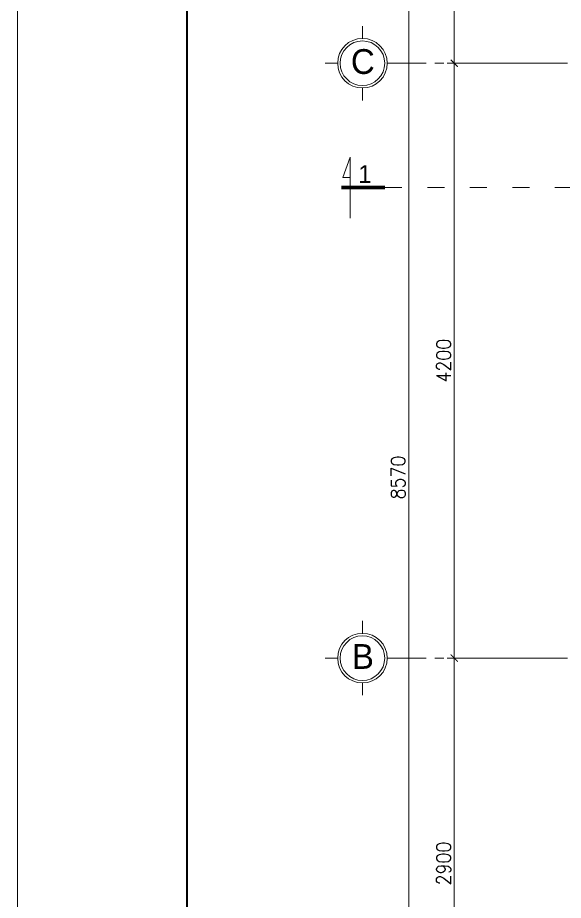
# Model space of a CAD drawing. Header units: millimetres. Extents: x -529782 to -142003, y -492574 to -273331.
# Drawn here: x -248366 to -244510, y -366721 to -360489 of the extents above; entities that cross this region are included whole.
import ezdxf
from ezdxf.enums import TextEntityAlignment as Align

# ---------------------------------------------------------------- set-up
doc = ezdxf.new("R2010")
doc.units = ezdxf.units.MM
doc.header["$LTSCALE"] = 500
doc.header["$MEASUREMENT"] = 0
doc.header["$PDMODE"] = 3
doc.linetypes.add('ACAD_ISO03W100', pattern=[30, 12, -18])
doc.linetypes.add('CENTER', pattern=[2, 1.25, -0.25, 0.25, -0.25])
doc.layers.get('0').update_dxf_attribs({"linetype": 'CONTINUOUS', "lineweight": 13})
doc.layers.get('Defpoints').update_dxf_attribs({"color": 255, "linetype": 'CONTINUOUS', "lineweight": 13})
for name, color, linetype, lineweight in [('1.cat 30', 30, 'CONTINUOUS', 35), ('2.thay 145', 145, 'CONTINUOUS', 18), ('3.manh 08', 8, 'CONTINUOUS', 9), ('4.dim 08', 8, 'CONTINUOUS', 13), ('7.tim 67', 67, 'CENTER', 9), ('9.text \xad white', 7, 'CONTINUOUS', 15)]:
    doc.layers.add(name, color=color, linetype=linetype, lineweight=lineweight)
doc.styles.add('CA.JSC1', font='')
doc.styles.get("Standard").update_dxf_attribs({"font": 'txt.shx', "width": 0.9})
doc.styles.add('VnAvantH', font='')
doc.styles.get('CA.JSC1').set_extended_font_data('.VnAvantH')
doc.styles.get('VnAvantH').set_extended_font_data('.VnAvantH')
doc.dimstyles.new('CA 50', dxfattribs={"dimscale": 0, "dimtxt": 100, "dimasz": 50, "dimexe": 50, "dimexo": 0, "dimgap": 25, "dimtad": 1, "dimdec": 0, "dimzin": 0, "dimdsep": 46, "dimtxsty": 'Standard', "dimblk": 'ARCHTICK', "dimcen": 0.09, "dimdle": 50, "dimclrd": 256, "dimclre": 256, "dimclrt": 7, "dimadec": 0, "dimazin": 0, "dimtfac": 1, "dimtdec": 0, "dimtix": 1, "dimtmove": 2, "dimatfit": 3, "dimldrblk": 'DOT', "dimfxl": 1, "dimtolj": 1, "dimtzin": 0, "dimarcsym": 0})

# ---------------------------------------------------------------- blocks, each defined once
blk = doc.blocks.new('khung co loan')
at = {"layer": '1.cat 30'}
blk.add_lwpolyline([(1158.281703106128, -14553.47590842255), (1158.281703106128, -303.4759079545038), (20658.28170374641, -303.4759079545038), (20658.28170374641, -14553.47590842255)], close=True, dxfattribs=at)
at = {"layer": '3.manh 08'}
blk.add_lwpolyline([(0, -14850.00000048772), (21000.00000000023, -14850.00000048772), (21000.00000000023, -4.877219907939434e-07), (0, -4.877219907939434e-07)], close=True, dxfattribs=at)
blk = doc.blocks.new('A$C41BA5761')
at = {"layer": '2.thay 145'}
blk.add_lwpolyline([(839.9994073519047, 524.9998310285737, -3898660.642287513), (839.9994073521084, 525.0001542164828, 1.154242490888426e-06), (839.9994073524431, 524.9999926225864, 1.154242490888426e-06)], format="xyb", dxfattribs=at)
at = {"layer": '3.manh 08'}
for p, q in [((524.9994049160159, 1050.000159478077), (524.9994049160159, 875.0001713204256)), ((174.9994048396911, 525.0001523148676), (-0.000583361616008915, 525.0001523148676)), ((874.9994049923262, 525.0001523148676), (1049.999393193633, 525.0001523148676)), ((524.9994049160159, 0.0001831847475841641), (524.9994049160159, 175.000171342399))]:
    blk.add_line(p, q, dxfattribs=at)
blk.add_arc((524.9994049160159, 525.0001713313977), 349.9999999890093, 359.9999968883953, 359.9999381014106, dxfattribs=at)
blk = doc.blocks.new('_ArchTick')
at = {"color": 1, "linetype": 'ByBlock', "const_width": 0.150000081}
blk.add_lwpolyline([(-0.5000002699998731, -0.5000002699998731), (0.5000002699998731, 0.5000002699998731)], dxfattribs=at)
blk = doc.blocks.new('*D635')
at = {"layer": '7.tim 67', "linetype": 'Continuous', "lineweight": -2, "transparency": 16777216}
for p, q in [((-2246.000000000058, 1190.000000000058), (-2246.000000000058, -160.000000000058)), ((-1548.000000000058, 1140.000000000058), (-2296.000000000058, 1140.000000000058)), ((-1548.000000000058, -110.0000000000582), (-2296.000000000058, -110.000000000058))]:
    blk.add_line(p, q, dxfattribs=at)
at = {"layer": 'Defpoints', "color": 0, "linetype": 'Continuous', "transparency": 16777216}
for p in [(-1548.000000000058, 1140.000000000058), (-2246.000000000058, -110.000000000058), (-1548.000000000058, -110.0000000000582)]:
    blk.add_point(p, dxfattribs=at)
at = {"layer": '7.tim 67', "linetype": 'Continuous', "lineweight": -2, "transparency": 16777216, "xscale": 50, "yscale": 50, "zscale": 50}
for p, rotation in [((-2246.000000000058, 1140.000000000058), 90), ((-2246.000000000058, -110.000000000058), 270)]:
    blk.add_blockref('_ArchTick', p, dxfattribs=dict(at, rotation=rotation))
at = {"layer": '7.tim 67', "color": 7, "linetype": 'Continuous', "transparency": 16777216, "insert": (-2321.000000000058, 514.9999999999998), "char_height": 100, "attachment_point": 5, "rotation": 90}
blk.add_mtext('\\A1;1250', dxfattribs=at)
blk = doc.blocks.new('_DOT')
at = {"color": 1, "linetype": 'ByBlock'}
blk.add_line((-0.5, 0), (-1, 0), dxfattribs=at)
at = {"color": 1, "linetype": 'ByBlock', "const_width": 0.5}
blk.add_lwpolyline([(-0.25, 0, 1), (0.25, 0, 1)], format="xyb", close=True, dxfattribs=at)
blk = doc.blocks.new('*D636')
at = {"layer": '7.tim 67', "linetype": 'Continuous', "lineweight": -2, "transparency": 16777216}
for p, q in [((-2246.000000000057, -60.00000000005801), (-2246.000000000058, -4359.999999999999)), ((-1548.000000000058, -110.0000000000582), (-2296.000000000057, -110.000000000058)), ((-1548.000000000058, -4310), (-2296.000000000058, -4309.999999999999))]:
    blk.add_line(p, q, dxfattribs=at)
at = {"layer": 'Defpoints', "color": 0, "linetype": 'Continuous', "transparency": 16777216}
for p in [(-1548.000000000058, -110.0000000000582), (-2246.000000000058, -4309.999999999999), (-1548.000000000058, -4310)]:
    blk.add_point(p, dxfattribs=at)
at = {"layer": '7.tim 67', "linetype": 'Continuous', "lineweight": -2, "transparency": 16777216, "xscale": 50, "yscale": 50, "zscale": 50}
for p, rotation in [((-2246.000000000057, -110.000000000058), 90), ((-2246.000000000058, -4309.999999999999), 270)]:
    blk.add_blockref('_ArchTick', p, dxfattribs=dict(at, rotation=rotation))
at = {"layer": '7.tim 67', "color": 7, "linetype": 'Continuous', "transparency": 16777216, "insert": (-2321.000000000057, -2210.000000000029), "char_height": 100, "attachment_point": 5, "rotation": 90}
blk.add_mtext('\\A1;4200', dxfattribs=at)
blk = doc.blocks.new('*D637')
at = {"layer": '7.tim 67', "linetype": 'Continuous', "lineweight": -2, "transparency": 16777216}
for p, q in [((-2246.000000000057, -4259.999999999999), (-2246.000000000058, -7259.999999999941)), ((-1548.000000000058, -4310), (-2296.000000000057, -4309.999999999999)), ((-1548.000000000058, -7209.999999999942), (-2296.000000000058, -7209.999999999941))]:
    blk.add_line(p, q, dxfattribs=at)
at = {"layer": 'Defpoints', "color": 0, "linetype": 'Continuous', "transparency": 16777216}
for p in [(-1548.000000000058, -4310), (-2246.000000000058, -7209.999999999941), (-1548.000000000058, -7209.999999999942)]:
    blk.add_point(p, dxfattribs=at)
at = {"layer": '7.tim 67', "linetype": 'Continuous', "lineweight": -2, "transparency": 16777216, "xscale": 50, "yscale": 50, "zscale": 50}
for p, rotation in [((-2246.000000000057, -4309.999999999999), 90), ((-2246.000000000058, -7209.999999999941), 270)]:
    blk.add_blockref('_ArchTick', p, dxfattribs=dict(at, rotation=rotation))
at = {"layer": '7.tim 67', "color": 7, "linetype": 'Continuous', "transparency": 16777216, "insert": (-2321.000000000057, -5759.999999999971), "char_height": 100, "attachment_point": 5, "rotation": 90}
blk.add_mtext('\\A1;2900', dxfattribs=at)
blk = doc.blocks.new('*D639')
at = {"layer": '7.tim 67', "linetype": 'Continuous', "lineweight": -2, "transparency": 16777216}
for p, q in [((-1548.000000000058, 1250.000000000058), (-2617.000000000058, 1250.000000000058)), ((-2567.00000000006, -7369.999999999999), (-2567.000000000058, 1300.000000000058)), ((-1548.000000000058, -7320), (-2617.00000000006, -7319.999999999999))]:
    blk.add_line(p, q, dxfattribs=at)
at = {"layer": 'Defpoints', "color": 0, "linetype": 'Continuous', "transparency": 16777216}
for p in [(-2567.000000000058, 1250.000000000058), (-1548.000000000058, 1250.000000000058), (-1548.000000000058, -7320)]:
    blk.add_point(p, dxfattribs=at)
at = {"layer": '7.tim 67', "linetype": 'Continuous', "lineweight": -2, "transparency": 16777216, "xscale": 50, "yscale": 50, "zscale": 50}
for p, rotation in [((-2567.000000000058, 1250.000000000058), 90), ((-2567.00000000006, -7319.999999999999), 270)]:
    blk.add_blockref('_ArchTick', p, dxfattribs=dict(at, rotation=rotation))
at = {"layer": '7.tim 67', "color": 7, "linetype": 'Continuous', "transparency": 16777216, "insert": (-2642.000000000059, -3034.999999999971), "char_height": 100, "attachment_point": 5, "rotation": 90}
blk.add_mtext('\\A1;8570', dxfattribs=at)
blk = doc.blocks.new('vet cat')
at = {"layer": '1.cat 30', "const_width": 50}
blk.add_lwpolyline([(-82591.75442858087, -188552.374450662), (-81976.3102295734, -188552.374450662)], dxfattribs=at)
at = {"layer": '2.thay 145'}
blk.add_line((-82573.9127453561, -188410.7276975132), (-82468.66558877937, -188410.7276975132), dxfattribs=at)
blk.add_lwpolyline([(-82468.66558877937, -188983.1853899672), (-82468.66558877937, -188121.5635113568), (-82573.9127453561, -188410.7276975132)], dxfattribs=at)
blk = doc.blocks.new('sdfdggh')
at = {"layer": '7.tim 67', "ltscale": 0.5}
for p, q in [((12554.49999999994, -110), (-2632.000000000058, -110)), ((12554.49999999994, -4310), (-2632.000000000058, -4310))]:
    blk.add_line(p, q, dxfattribs=at)
at = {"layer": '2.thay 145', "xscale": 0.5, "yscale": 0.5, "zscale": 0.5}
for p in [(-3156.999696596875, -372.5000761574483), (-3156.999696596875, -4572.500076157448)]:
    blk.add_blockref('A$C41BA5761', p, dxfattribs=at)
at = {"layer": '9.text \xad white', "style": 'CA.JSC1'}
for s, p in [('c', (-2891.749677616288, -98.25005427747965)), ('b', (-2891.749677616288, -4298.25005427748))]:
    blk.add_text(s, height=174.9999882000658, dxfattribs=at).set_placement(p, align=Align.MIDDLE)
at = {"layer": '7.tim 67', "color": 9, "linetype": 'Continuous'}
for base, p1, p2, picture, middle in [((-2567.000000000058, 1250.000000000058), (-1548.000000000058, -7320), (-1548.000000000058, 1250.000000000058), '*D639', (-2642.000000000059, -3034.999999999971)), ((-2246.000000000058, -110.000000000058), (-1548.000000000058, 1140.000000000058), (-1548.000000000058, -110.0000000000582), '*D635', (-2321.000000000058, 514.9999999999998)), ((-2246.000000000058, -4309.999999999999), (-1548.000000000058, -110.0000000000582), (-1548.000000000058, -4310), '*D636', (-2321.000000000057, -2210.000000000029)), ((-2246.000000000058, -7209.999999999941), (-1548.000000000058, -4310), (-1548.000000000058, -7209.999999999942), '*D637', (-2321.000000000057, -5759.999999999971))]:
    dim = blk.add_linear_dim(base=base, p1=p1, p2=p2, angle=90, dimstyle='CA 50', override={"dimscale": 1}, dxfattribs=at)
    dim.commit()
    dim.dimension.update_dxf_attribs({"geometry": picture, "text_midpoint": middle})

msp = doc.modelspace()

# ---------------------------------------------------------------- linework, layer by layer
at = {"layer": '2.thay 145', "color": 1, "linetype": 'ACAD_ISO03W100', "ltscale": 0.02}
msp.add_lwpolyline([(-245770.3600129168, -361689.1468430932), (-236750.0210327781, -361689.1468430932), (-236750.0210327781, -362663.9849176791), (-230154.2213521809, -362663.9849176791)], dxfattribs=at)

# ---------------------------------------------------------------- block references
at = {"layer": '1.cat 30', "xscale": 0.5, "yscale": 0.5, "zscale": 0.5}
msp.add_blockref('vet cat', (-204782.2048981301, -267412.9596177622), dxfattribs=at)
at = {"layer": '2.thay 145', "xscale": 1.034937242569868, "yscale": 1.034937242628075, "zscale": 1.034937242583367}
msp.add_blockref('khung co loan', (-248365.6369860125, -356524.758471216), dxfattribs=at)
at = {"layer": '4.dim 08', "color": 251}
msp.add_blockref('sdfdggh', (-243035.1358120651, -360700.9999999998), dxfattribs=at)
at = {"layer": '7.tim 67', "color": 251}
msp.add_blockref('sdfdggh', (-243035.1358120651, -360700.9999999998), dxfattribs=at)

# ---------------------------------------------------------------- texts
at = {"layer": '9.text \xad white', "style": 'VnAvantH'}
msp.add_text('1', height=124.999999999455, dxfattribs=at).set_placement((-245959.4731800494, -361655.9307773743))

doc.saveas('drawing.dxf')
